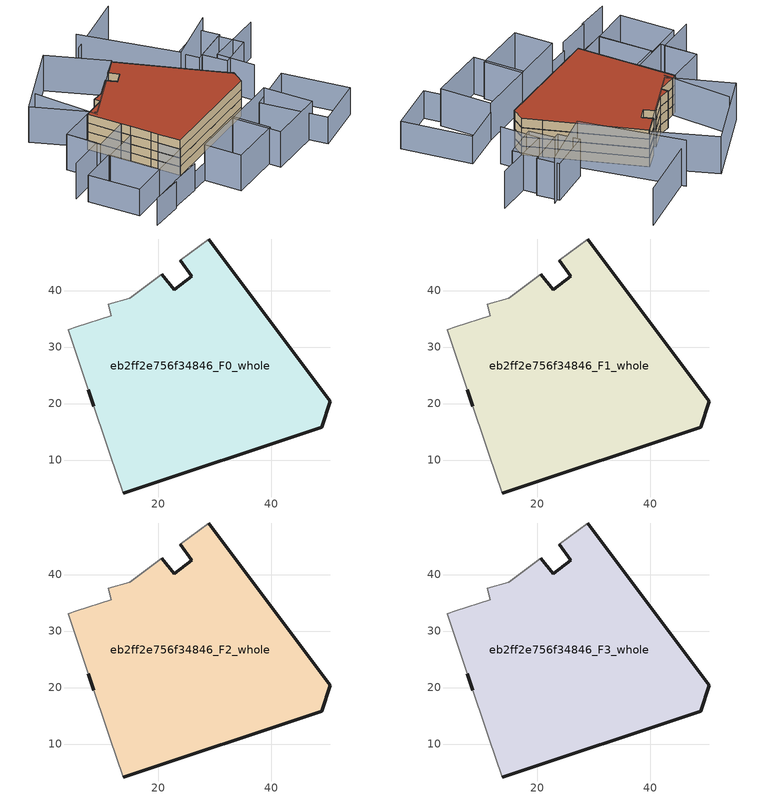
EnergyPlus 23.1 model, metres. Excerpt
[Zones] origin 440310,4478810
eb2ff2e756f34846_F0_whole
 floor ground (EU_floor_Construction): 48.93,15.78 50.41,20.36 46.89,25.07 28.93,49.11 23.89,45.35 25.95,42.54 22.78,40.09 20.59,42.86 14.97,38.62 11.1,37.6 11.66,35.54 5.54,33.55 4.07,33.06 7.6,22.46 8.59,19.51 10.71,13.24 11.42,11.14 13.75,4.17 z0
 wall outside (EU_wall_Construction): 20.59,42.86 22.78,40.09 25.95,42.54 23.89,45.35 / 28.93,49.11 46.89,25.07 50.41,20.36 48.93,15.78 13.75,4.17 / 8.59,19.51 7.6,22.46 z0:3
 wall adiabatic (EU_wall_Construction): 7.6,22.46 4.07,33.06 5.54,33.55 11.66,35.54 11.1,37.6 14.97,38.62 20.59,42.86 / 23.89,45.35 28.93,49.11 / 13.75,4.17 11.42,11.14 10.71,13.24 8.59,19.51 z0:3
eb2ff2e756f34846_F1_whole
 floor to eb2ff2e756f34846_F0_whole (EU_floor_Construction): 48.93,15.78 50.4,20.36 46.89,25.07 28.93,49.11 23.89,45.35 25.95,42.54 22.78,40.09 20.59,42.86 14.97,38.62 11.1,37.6 11.66,35.54 5.54,33.55 4.06,33.06 7.6,22.46 8.59,19.51 10.71,13.24 11.42,11.14 13.75,4.17 z3
 wall outside (EU_wall_Construction): 20.59,42.86 22.78,40.09 25.95,42.54 23.89,45.35 / 28.93,49.11 46.89,25.07 50.41,20.36 48.93,15.78 13.75,4.17 / 8.59,19.51 7.6,22.46 z3:6
 wall adiabatic (EU_wall_Construction): 7.6,22.46 4.07,33.06 5.54,33.55 11.66,35.54 11.1,37.6 14.97,38.62 20.59,42.86 / 23.89,45.35 28.93,49.11 / 13.75,4.17 11.42,11.14 10.71,13.24 8.59,19.51 z3:6
eb2ff2e756f34846_F2_whole
 floor to eb2ff2e756f34846_F1_whole (EU_floor_Construction): 48.93,15.78 50.4,20.36 46.89,25.07 28.93,49.11 23.89,45.35 25.95,42.54 22.78,40.09 20.59,42.86 14.97,38.62 11.1,37.6 11.66,35.54 5.54,33.55 4.06,33.06 7.6,22.46 8.59,19.51 10.71,13.24 11.42,11.14 13.75,4.17 z6
 wall outside (EU_wall_Construction): 20.59,42.86 22.78,40.09 25.95,42.54 23.89,45.35 / 28.93,49.11 46.89,25.07 50.41,20.36 48.93,15.78 13.75,4.17 / 8.59,19.51 7.6,22.46 z6:9
 wall adiabatic (EU_wall_Construction): 7.6,22.46 4.07,33.06 5.54,33.55 11.66,35.54 11.1,37.6 14.97,38.62 20.59,42.86 / 23.89,45.35 28.93,49.11 / 13.75,4.17 11.42,11.14 10.71,13.24 8.59,19.51 z6:9
eb2ff2e756f34846_F3_whole
 floor to eb2ff2e756f34846_F2_whole (EU_floor_Construction): 48.93,15.78 50.4,20.36 46.89,25.07 28.93,49.11 23.89,45.35 25.95,42.54 22.78,40.09 20.59,42.86 14.97,38.62 11.1,37.6 11.66,35.54 5.54,33.55 4.06,33.06 7.6,22.46 8.59,19.51 10.71,13.24 11.42,11.14 13.75,4.17 z9
 wall outside (EU_wall_Construction): 20.59,42.86 22.78,40.09 25.95,42.54 23.89,45.35 / 28.93,49.11 46.89,25.07 50.41,20.36 48.93,15.78 13.75,4.17 / 8.59,19.51 7.6,22.46 z9:12
 wall adiabatic (EU_wall_Construction): 7.6,22.46 4.07,33.06 5.54,33.55 11.66,35.54 11.1,37.6 14.97,38.62 20.59,42.86 / 23.89,45.35 28.93,49.11 / 13.75,4.17 11.42,11.14 10.71,13.24 8.59,19.51 z9:12
 roof outside (EU_roof_Construction): 28.93,49.11 46.89,25.07 50.41,20.36 48.93,15.78 13.75,4.17 11.42,11.14 10.71,13.24 8.59,19.51 7.6,22.46 4.07,33.06 5.54,33.55 11.66,35.54 11.1,37.6 14.97,38.62 20.59,42.86 22.78,40.09 25.95,42.54 23.89,45.35 z12
shading: -9.62,-10.86 0.68,-7.9 / 0.56,-7.49 11.31,-4.43 / -3.42,16.09 2,0.29 / 2,0.29 -9.91,-3.79 / -9.91,-3.79 -15.33,12.01 / -15.33,12.01 -3.42,16.09 / 8.6,19.59 13.75,4.17 / 13.75,4.17 1.88,0.21 / 1.88,0.21 -3.26,15.64 / -3.26,15.64 8.6,19.59 / 72.45,-5.11 56.84,-12.37 / 56.84,-12.37 47.79,7.09 / 47.79,7.09 63.39,14.35 / 63.39,14.35 72.45,-5.11 z0:9; 10.87,-4.37 17.53,-2.39 z0:6; -7.81,29.08 -4.67,19.69 / -4.67,19.69 -16.61,15.69 / 57.65,19.56 53.89,31.08 / 53.89,31.08 72.91,37.31 / 49.17,71.9 27.21,61.18 / 0.87,51.43 6.21,30.98 / 33.1,2.72 51.13,8.64 / 51.13,8.64 56.04,-6.33 / 56.04,-6.33 38.01,-12.25 / 38.01,-12.25 33.1,2.72 / 63.95,30.8 53.57,26.48 / 53.57,26.48 50.52,33.81 / 50.52,33.81 60.91,38.13 / 60.91,38.13 63.95,30.8 / 61.73,38.42 48.83,33.12 / 48.83,33.12 46.22,39.49 / 46.22,39.49 59.12,44.79 / 59.12,44.79 61.73,38.42 / -7.86,29.06 4.06,33.06 / 4.06,33.06 7.62,22.47 / 7.62,22.47 -4.3,18.47 / -4.3,18.47 -7.86,29.06 / 29.35,49.44 6.9,31.81 / 6.9,31.81 -5.47,47.56 / -5.47,47.56 16.98,65.19 / 16.98,65.19 29.35,49.44 / 37.47,-8.42 20.93,-13.83 / 20.93,-13.83 17.21,-2.47 / 17.21,-2.47 33.76,2.94 / 33.76,2.94 37.47,-8.42 z0:12; 61.15,44.91 43.6,35.49 / 43.6,35.49 28.58,63.49 z0:15
[Building]
EU S2 Campaign: North Axis=0; Terrain=City; Solar Distribution=FullExterior
[Site:Location]
Madrid: Latitude=40.5; Longitude=-3.5; Time Zone=1; Elevation=609
[SizingPeriod:WeatherFileDays]
AnnualSizingPeriod: Begin Month=1; Begin Day of Month=1; End Month=12; End Day of Month=31; Day of Week for Start Day=Monday; Use Weather File Daylight Saving Period=No; Use Weather File Rain and Snow Indicators=No
[MATERIAL]
EU_InternalMass_Material: Roughness=MediumRough; Thickness=0.1; Conductivity=1; Density=1800; Specific Heat=900; Thermal Absorptance=0.9; Solar Absorptance=0.7; Visible Absorptance=0.7
[MATERIAL:NOMASS] Roughness=MediumRough; Thermal Absorptance=0.9; Solar Absorptance=0.7; Visible Absorptance=0.7
Name | Thermal Resistance
EU_wall_NoMass | 0.609216
EU_roof_NoMass | 0.513268
EU_floor_NoMass | 0.568163
[CONSTRUCTION]
EU_wall_Construction: EU_wall_NoMass
EU_roof_Construction: EU_roof_NoMass
EU_floor_Construction: EU_floor_NoMass
EU_InternalMass_Construction: EU_InternalMass_Material
[ZONE] Type=1; Multiplier=1; Ceiling Height=autocalculate; Volume=3523.22; Floor Area=autocalculate; Part of Total Floor Area=Yes
eb2ff2e756f34846_F0_whole; eb2ff2e756f34846_F1_whole; eb2ff2e756f34846_F2_whole; eb2ff2e756f34846_F3_whole
[INTERNALMASS] Construction=EU_InternalMass_Construction; Surface Area=1143.44
Name | Zone or ZoneList
eb2ff2e756f34846_F0_whole_EU_InternalMass | eb2ff2e756f34846_F0_whole
eb2ff2e756f34846_F1_whole_EU_InternalMass | eb2ff2e756f34846_F1_whole
eb2ff2e756f34846_F2_whole_EU_InternalMass | eb2ff2e756f34846_F2_whole
eb2ff2e756f34846_F3_whole_EU_InternalMass | eb2ff2e756f34846_F3_whole
[OTHEREQUIPMENT] Fuel Type=Electricity; Design Level Calculation Method=Watts/Area; Power per Zone Floor Area=1; Fraction Latent=0; Fraction Radiant=0; Fraction Lost=0; Carbon Dioxide Generation Rate=0; EndUse Subcategory=EU_Step8_InternalGains
Name | Zone or ZoneList or Space or SpaceList | Schedule
EU_Step8_InternalGain_eb2ff2e756f34846_F0_whole_f000 | eb2ff2e756f34846_F0_whole | EU_Step8_GainSchedule_eb2ff2e756f34846_F0_whole_f000
EU_Step8_InternalGain_eb2ff2e756f34846_F1_whole_f000 | eb2ff2e756f34846_F1_whole | EU_Step8_GainSchedule_eb2ff2e756f34846_F1_whole_f000
EU_Step8_InternalGain_eb2ff2e756f34846_F2_whole_f000 | eb2ff2e756f34846_F2_whole | EU_Step8_GainSchedule_eb2ff2e756f34846_F2_whole_f000
EU_Step8_InternalGain_eb2ff2e756f34846_F3_whole_f000 | eb2ff2e756f34846_F3_whole | EU_Step8_GainSchedule_eb2ff2e756f34846_F3_whole_f000
[ZONEVENTILATION:DESIGNFLOWRATE] Schedule=EU_AlwaysOn; Design Flow Rate Calculation Method=AirChanges/Hour; Air Changes per Hour=0.752966; Ventilation Type=Natural; Fan Pressure Rise=0; Fan Total Efficiency=1; Constant Term Coefficient=1; Temperature Term Coefficient=0; Velocity Term Coefficient=0; Velocity Squared Term Coefficient=0; Minimum Indoor Temperature=-100; Maximum Indoor Temperature=100; Delta Temperature=-100; Minimum Outdoor Temperature=-100; Maximum Outdoor Temperature=100; Maximum Wind Speed=40
Name | Zone or ZoneList or Space or SpaceList
EU_ConstantAir_eb2ff2e756f34846_F0_whole | eb2ff2e756f34846_F0_whole
EU_ConstantAir_eb2ff2e756f34846_F1_whole | eb2ff2e756f34846_F1_whole
EU_ConstantAir_eb2ff2e756f34846_F2_whole | eb2ff2e756f34846_F2_whole
EU_ConstantAir_eb2ff2e756f34846_F3_whole | eb2ff2e756f34846_F3_whole
[HVACTEMPLATE:THERMOSTAT] Constant Heating Setpoint=20; Constant Cooling Setpoint=50
EU_HeatOnly_eb2ff2e756f34846_F0_whole; EU_HeatOnly_eb2ff2e756f34846_F1_whole; EU_HeatOnly_eb2ff2e756f34846_F2_whole; EU_HeatOnly_eb2ff2e756f34846_F3_whole
[HVACTEMPLATE:ZONE:IDEALLOADSAIRSYSTEM] System Availability Schedule=EU_AlwaysOn; Maximum Heating Supply Air Temperature=50; Minimum Cooling Supply Air Temperature=13; Maximum Heating Supply Air Humidity Ratio=0.0156; Minimum Cooling Supply Air Humidity Ratio=0.0077; Heating Limit=NoLimit; Cooling Limit=NoLimit; Heating Availability Schedule=EU_AlwaysOn; Cooling Availability Schedule=EU_CoolingOff; Dehumidification Control Type=ConstantSensibleHeatRatio; Cooling Sensible Heat Ratio=0.7; Dehumidification Setpoint=60; Humidification Control Type=None; Humidification Setpoint=30; Outdoor Air Method=None; Outdoor Air Flow Rate per Person=0.00944; Outdoor Air Flow Rate per Zone Floor Area=0; Outdoor Air Flow Rate per Zone=0; Demand Controlled Ventilation Type=None; Outdoor Air Economizer Type=NoEconomizer; Heat Recovery Type=None; Sensible Heat Recovery Effectiveness=0.7; Latent Heat Recovery Effectiveness=0.65
Name | Template Thermostat
eb2ff2e756f34846_F0_whole | EU_HeatOnly_eb2ff2e756f34846_F0_whole
eb2ff2e756f34846_F1_whole | EU_HeatOnly_eb2ff2e756f34846_F1_whole
eb2ff2e756f34846_F2_whole | EU_HeatOnly_eb2ff2e756f34846_F2_whole
eb2ff2e756f34846_F3_whole | EU_HeatOnly_eb2ff2e756f34846_F3_whole
[SIZING:ZONE] Zone Cooling Design Supply Air Temperature Input Method=SupplyAirTemperature; Zone Cooling Design Supply Air Temperature=13; Zone Heating Design Supply Air Temperature Input Method=SupplyAirTemperature; Zone Heating Design Supply Air Temperature=50; Zone Cooling Design Supply Air Humidity Ratio=0.008; Zone Heating Design Supply Air Humidity Ratio=0.008; Cooling Design Air Flow Method=DesignDay; Cooling Design Air Flow Rate=0; Cooling Minimum Air Flow per Zone Floor Area=0.000762; Cooling Minimum Air Flow=0; Cooling Minimum Air Flow Fraction=0.2; Heating Design Air Flow Method=DesignDay; Heating Design Air Flow Rate=0; Heating Maximum Air Flow per Zone Floor Area=0.002032; Heating Maximum Air Flow=0.141576; Heating Maximum Air Flow Fraction=0.3; Account for Dedicated Outdoor Air System=No; Dedicated Outdoor Air System Control Strategy=NeutralSupplyAir; Dedicated Outdoor Air Low Setpoint Temperature for Design=autosize; Dedicated Outdoor Air High Setpoint Temperature for Design=autosize; Zone Load Sizing Method=Sensible Load Only No Latent Load; Zone Latent Cooling Design Supply Air Humidity Ratio Input Method=HumidityRatioDifference; Zone Cooling Design Supply Air Humidity Ratio Difference=0.005; Zone Latent Heating Design Supply Air Humidity Ratio Input Method=HumidityRatioDifference; Zone Humidification Design Supply Air Humidity Ratio Difference=0.005
eb2ff2e756f34846_F0_whole; eb2ff2e756f34846_F1_whole; eb2ff2e756f34846_F2_whole; eb2ff2e756f34846_F3_whole
[SCHEDULE:CONSTANT]
Name | Hourly Value
EU_AlwaysOn | 1
EU_CoolingOff | 0
[SCHEDULE:FILE] Column Number=1; Rows to Skip at Top=0; Number of Hours of Data=8760; Column Separator=Comma; Interpolate to Timestep=No; Minutes per Item=60; Adjust Schedule for Daylight Savings=Yes
Name | File
EU_Step8_GainSchedule_eb2ff2e756f34846_F0_whole_f000 | ../../schedules/eb2ff2e756f34846/eb2ff2e756f34846_F0_whole_f000_gain.csv
EU_Step8_GainSchedule_eb2ff2e756f34846_F1_whole_f000 | ../../schedules/eb2ff2e756f34846/eb2ff2e756f34846_F1_whole_f000_gain.csv
EU_Step8_GainSchedule_eb2ff2e756f34846_F2_whole_f000 | ../../schedules/eb2ff2e756f34846/eb2ff2e756f34846_F2_whole_f000_gain.csv
EU_Step8_GainSchedule_eb2ff2e756f34846_F3_whole_f000 | ../../schedules/eb2ff2e756f34846/eb2ff2e756f34846_F3_whole_f000_gain.csv
